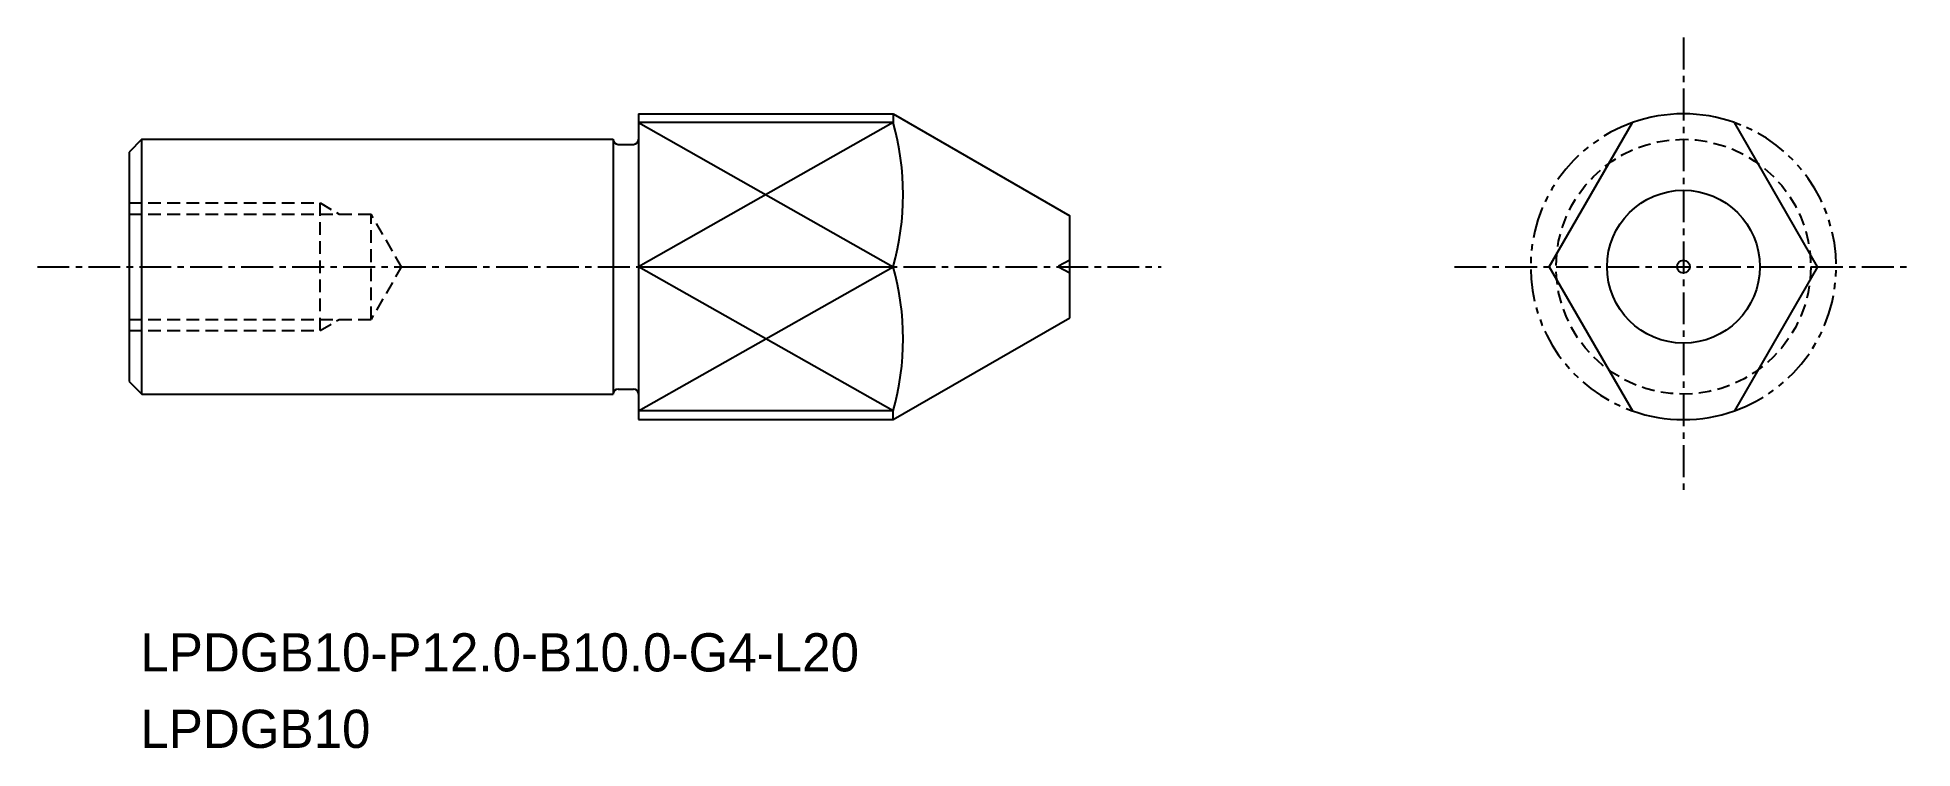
# Model space of a CAD drawing. Extents: x -1433.2 to -1359.6, y -547.6 to -519.7.
import ezdxf

# ---------------------------------------------------------------- set-up
doc = ezdxf.new("R2010")
doc.units = 0
for name, pattern in [('CENTER', [2, 1.25, -0.25, 0.25, -0.25]), ('DASHED', [0.75, 0.5, -0.25]), ('PHANTOM', [2.5, 1.25, -0.25, 0.25, -0.25, 0.25, -0.25])]:
    doc.linetypes.add(name, pattern=pattern)
doc.layers.get('0').update_dxf_attribs({"linetype": 'CONTINUOUS'})
doc.layers.add('CENTER', color=1, linetype='CENTER')

msp = doc.modelspace()

# ---------------------------------------------------------------- linework, layer by layer
at = {"color": 7, "linetype": 'CONTINUOUS'}
for p, q in [((-1409.597, -522.698), (-1409.597, -534.698)), ((-1409.597, -522.698), (-1399.597, -522.698)), ((-1373.844, -528.698), (-1370.578, -523.041)), ((-1363.312, -528.698), (-1366.578, -523.041)), ((-1429.097, -523.698), (-1429.597, -524.198)), ((-1429.097, -523.698), (-1410.597, -523.698)), ((-1429.097, -533.698), (-1429.097, -523.698)), ((-1410.597, -523.698), (-1410.597, -533.698)), ((-1410.397, -523.898), (-1409.797, -523.898)), ((-1429.597, -524.198), (-1429.597, -533.198)), ((-1409.597, -528.698), (-1399.597, -528.698)), ((-1373.844, -528.698), (-1370.578, -534.354)), ((-1363.312, -528.698), (-1366.578, -534.354)), ((-1429.597, -533.198), (-1429.097, -533.698)), ((-1410.397, -533.498), (-1409.797, -533.498)), ((-1429.097, -533.698), (-1410.597, -533.698)), ((-1409.597, -534.698), (-1399.597, -534.698))]:
    msp.add_line(p, q, dxfattribs=at)
at = {"color": 3, "linetype": 'CONTINUOUS'}
for p, q in [((-1399.597, -523.041), (-1409.597, -528.698)), ((-1409.597, -523.041), (-1399.597, -528.698)), ((-1409.597, -534.354), (-1399.597, -528.698)), ((-1399.597, -534.354), (-1409.597, -528.698))]:
    msp.add_line(p, q, dxfattribs=at)
at = {"linetype": 'CONTINUOUS'}
for p, q in [((-1399.597, -523.041), (-1409.597, -523.041)), ((-1399.597, -522.698), (-1399.597, -523.041)), ((-1399.597, -522.698), (-1392.669, -526.698)), ((-1392.669, -530.698), (-1392.669, -526.698)), ((-1399.597, -534.698), (-1392.669, -530.698)), ((-1399.597, -534.354), (-1409.597, -534.354)), ((-1399.597, -534.698), (-1399.597, -534.354))]:
    msp.add_line(p, q, dxfattribs=at)
at = {"color": 3, "linetype": 'DASHED'}
for p, q in [((-1429.597, -526.198), (-1422.097, -526.198)), ((-1422.097, -526.198), (-1421.348, -526.631)), ((-1422.097, -531.198), (-1422.097, -526.198)), ((-1429.597, -526.631), (-1420.097, -526.631)), ((-1418.885, -528.731), (-1420.097, -526.631)), ((-1420.097, -530.765), (-1420.097, -526.631)), ((-1392.669, -528.446), (-1393.151, -528.698)), ((-1418.885, -528.665), (-1420.097, -530.765)), ((-1392.669, -528.95), (-1393.151, -528.698)), ((-1429.597, -530.765), (-1420.097, -530.765)), ((-1429.597, -531.198), (-1422.097, -531.198)), ((-1422.097, -531.198), (-1421.348, -530.765))]:
    msp.add_line(p, q, dxfattribs=at)
msp.add_circle((-1368.578, -528.698), 5, dxfattribs=at)
at = {"linetype": 'CONTINUOUS'}
for radius in [3, 0.252]:
    msp.add_circle((-1368.578, -528.698), radius, dxfattribs=at)
for centre, radius, start, end in [((-1409.802, -525.869), 10.59, 344.50845, 15.49155), ((-1368.578, -528.698), 6, 70.52878, 109.47122), ((-1409.802, -531.526), 10.59, 344.50845, 15.49155), ((-1368.578, -528.698), 6, 250.52878, 289.47122)]:
    msp.add_arc(centre, radius, start, end, dxfattribs=at)
at = {"color": 3, "linetype": 'PHANTOM'}
for start, end in [(109.47122, 250.52878), (289.47122, 70.52878)]:
    msp.add_arc((-1368.578, -528.698), 6, start, end, dxfattribs=at)
at = {"color": 7, "linetype": 'CONTINUOUS'}
for centre, start, end in [((-1410.397, -523.698), 180, 270), ((-1409.797, -523.698), 270, 0), ((-1410.397, -533.698), 90, 180), ((-1409.797, -533.698), 0, 90)]:
    msp.add_arc(centre, 0.2, start, end, dxfattribs=at)
msp.add_point((-1429.597, -528.698), dxfattribs=at)
at = {"layer": 'CENTER', "color": 1, "linetype": 'CENTER'}
for p, q in [((-1368.578, -519.705), (-1368.578, -537.69)), ((-1433.192, -528.698), (-1389.078, -528.698)), ((-1377.57, -528.698), (-1359.585, -528.698))]:
    msp.add_line(p, q, dxfattribs=at)

# ---------------------------------------------------------------- texts
for s, p in [('LPDGB10-P12.0-B10.0-G4-L20', (-1429.152, -544.58)), ('LPDGB10', (-1429.152, -547.58))]:
    msp.add_text(s, height=1.5).set_placement(p)

doc.saveas('drawing.dxf')
